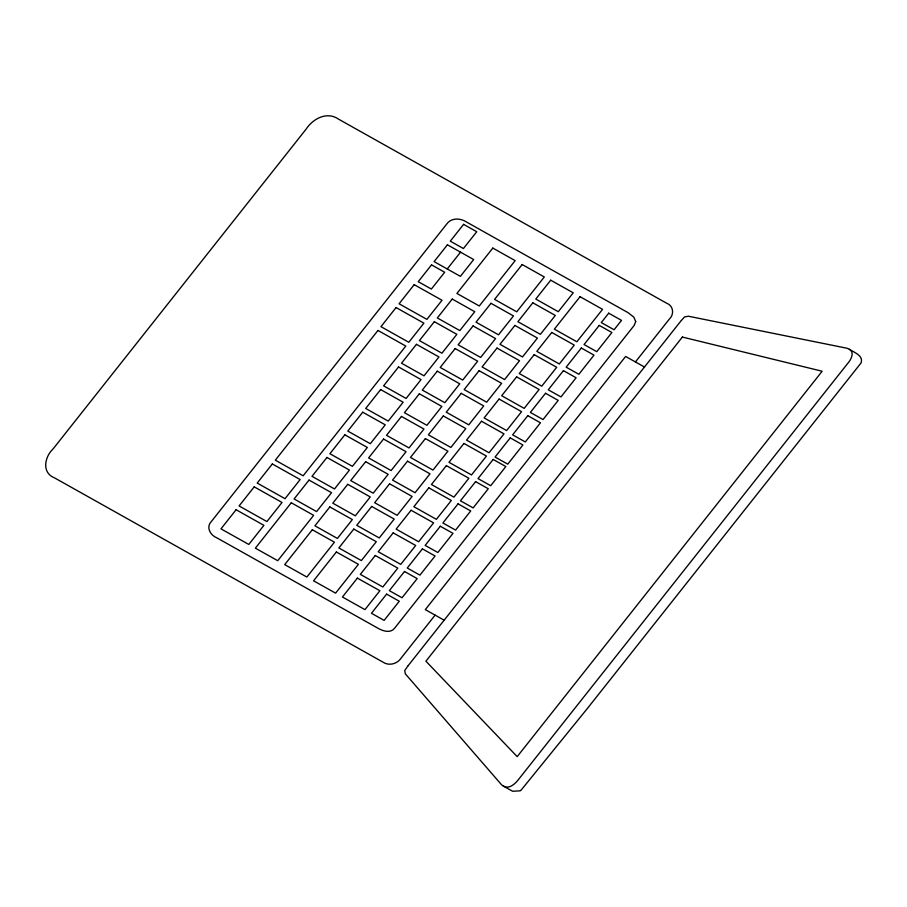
<?xml version="1.0" encoding="UTF-8"?>
<svg xmlns="http://www.w3.org/2000/svg" width="907" height="907" viewBox="0 0 907 907"><rect width="100%" height="100%" fill="white"/><g stroke="black" fill="none" stroke-linecap="round" stroke-linejoin="round"><path stroke-width="1.36" d="M680.681 321.237L684.502 316.962L688.379 316.214L846.616 348.163A9.682 7.313 16.3 0 1 849.031 349.104C853.759 352.301 863.657 355.408 861.117 362.868L587.101 708.821L521.423 789.748A21.349 16.111 16.3 0 1 520.142 790.836L512.591 791.255L503.306 786.052A9.682 7.313 16.3 0 1 501.356 784.532L405.372 673.89L404.737 670.488L408.003 665.863M680.522 321.463L408.093 665.749M447.253 268.982L460.552 252.169M435.099 615.127L401.2 657.983C397.3 663.958 388.922 666.26 382.879 662.076L54.511 477.853C41.416 472.762 44.658 456.743 53.071 448.942L306.169 129.077C312.892 118.738 326.962 111.13 338.402 119.066L666.77 303.289C673.538 305.795 674.377 314.457 669.343 319.094L635.433 361.938M849.394 349.32C854.972 352.517 850.845 359.92 847.648 363.514L518.555 779.43C515.21 783.75 509.541 789.26 503.668 786.256A7.075 5.34 16.3 0 1 503.306 786.052M644.537 367.052L625.637 356.451L425.304 609.629L444.203 620.229M635.705 321.543L634.163 325.443L394.613 628.2C390.339 633.698 382.493 630.943 377.539 627.995L216.603 537.704C210.333 535.266 205.798 527.058 211.331 521.548L446.686 224.097C451.153 217.601 460.405 217.975 466.425 221.966L628.211 312.745L633.834 317.155L635.705 321.543M236.092 509.745L220.979 528.86L248.801 544.461L263.914 525.357L236.092 509.745M254.209 486.855L239.097 505.959L266.919 521.57L282.032 502.467L254.209 486.855M272.327 463.965L257.203 483.068L285.025 498.68L300.149 479.576L272.327 463.965M377.97 330.454L275.32 460.178L303.142 475.79L405.792 346.066L377.97 330.454M396.076 307.564L380.963 326.667L408.785 342.279L423.898 323.164L396.076 307.564M414.193 284.662L399.08 303.777L426.902 319.377L442.015 300.274L414.193 284.662M431.528 264.878L418.229 281.68L431.369 289.05L444.668 272.247L431.528 264.878M447.412 244.799L434.113 261.613L460.393 276.352L473.692 259.549L447.412 244.799M463.59 224.358L450.291 241.171L463.432 248.541L476.731 231.727L463.59 224.358M309.038 480.086L294.095 498.963L316.6 511.593L331.543 492.705L309.038 480.086M326.939 457.457L311.997 476.334L334.502 488.964L349.444 470.087L326.939 457.457M344.841 434.827L329.899 453.715L352.415 466.334L367.346 447.457L344.841 434.827M362.743 412.209L347.8 431.086L370.317 443.716L385.248 424.827L362.743 412.209M380.645 389.579L365.702 408.456L388.219 421.086L403.15 402.209L380.645 389.579M398.547 366.95L383.604 385.838L406.121 398.456L421.052 379.58L398.547 366.95M416.449 344.331L401.518 363.208L424.023 375.838L438.954 356.95L416.449 344.331M434.351 321.702L419.419 340.578L441.924 353.208L456.856 334.332L434.351 321.702M452.253 299.072L437.321 317.96L459.826 330.579L474.758 311.702L452.253 299.072M291.283 502.784L255.377 548.157L277.746 560.707L313.641 515.335L291.283 502.784M492.818 248.076L456.924 293.449L479.281 305.988L515.176 260.626L492.818 248.076M329.842 506.934L314.91 525.811L337.415 538.441L352.358 519.564L329.842 506.934M347.744 484.304L332.812 503.192L355.317 515.811L370.26 496.934L347.744 484.304M365.646 461.686L350.714 480.563L373.219 493.193L388.162 474.316L365.646 461.686M383.548 439.056L368.616 457.933L391.121 470.563L406.064 451.686L383.548 439.056M401.461 416.438L386.518 435.315L409.023 447.945L423.966 429.056L401.461 416.438M419.363 393.808L404.42 412.685L426.925 425.315L441.868 406.438L419.363 393.808M437.265 371.178L422.322 390.067L444.827 402.685L459.77 383.808L437.265 371.178M455.167 348.56L440.224 367.437L462.729 380.067L477.672 361.179L455.167 348.56M473.069 325.93L458.126 344.807L480.631 357.437L495.573 338.56L473.069 325.93M490.97 303.301L476.028 322.189L498.533 334.808L513.475 315.931L490.97 303.301M312.303 529.756L284.719 564.619L306.872 577.045L334.445 542.182L312.303 529.756M522.16 264.538L494.576 299.389L516.729 311.815L544.313 276.964L522.16 264.538M353.798 529.076L338.855 547.953L361.36 560.583L376.303 541.706L353.798 529.076M371.7 506.446L356.757 525.323L379.262 537.953L394.205 519.076L371.7 506.446M389.602 483.816L374.659 502.705L397.164 515.323L412.107 496.446L389.602 483.816M407.504 461.198L392.561 480.075L415.066 492.705L430.009 473.828L407.504 461.198M425.406 438.569L410.463 457.445L432.979 470.075L447.911 451.198L425.406 438.569M443.308 415.95L428.365 434.827L450.881 447.457L465.813 428.569L443.308 415.95M461.21 393.321L446.267 412.197L468.783 424.827L483.714 405.951L461.21 393.321M479.111 370.691L464.169 389.579L486.685 402.198L501.616 383.321L479.111 370.691M497.013 348.073L482.082 366.95L504.587 379.58L519.518 360.691L497.013 348.073M514.915 325.443L499.984 344.32L522.489 356.95L537.42 338.073L514.915 325.443M532.817 302.813L517.886 321.702L540.391 334.32L555.322 315.443L532.817 302.813M550.719 280.195L535.788 299.072L558.293 311.702L573.235 292.814L550.719 280.195M336.384 551.978L313.573 580.797L335.59 593.155L358.401 564.324L336.384 551.978M357.381 578.122L342.438 596.999L364.943 609.629L379.886 590.74L357.381 578.122M375.283 555.492L360.34 574.369L382.845 586.999L397.788 568.122L375.283 555.492M393.185 532.863L378.242 551.751L400.747 564.369L415.689 545.492L393.185 532.863M411.086 510.244L396.144 529.121L418.66 541.751L433.591 522.863L411.086 510.244M428.818 487.83L413.875 506.707L436.392 519.337L451.323 500.46L428.818 487.83M446.38 465.631L431.437 484.519L453.942 497.138L468.885 478.261L446.38 465.631M463.942 443.444L448.999 462.321L471.504 474.951L486.447 456.074L463.942 443.444M481.504 421.245L466.561 440.122L489.066 452.752L504.009 433.875L481.504 421.245M499.065 399.057L484.123 417.934L506.628 430.564L521.57 411.676L499.065 399.057M516.627 376.858L501.684 395.735L524.189 408.365L539.132 389.488L516.627 376.858M534.189 354.66L519.246 373.548L541.751 386.167L556.694 367.29L534.189 354.66M551.751 332.472L536.808 351.349L559.313 363.979L574.256 345.091L551.751 332.472M580.049 296.702L554.37 329.15L576.875 341.78L602.554 309.332L580.049 296.702M386.609 594.119L371.451 613.279L384.126 620.388L399.284 601.228L386.609 594.119M404.511 571.489L389.352 590.65L402.028 597.758L417.186 578.609L404.511 571.489M422.413 548.871L407.254 568.02L419.93 575.14L435.088 555.98L422.413 548.871M440.314 526.241L425.156 545.402L437.843 552.51L452.99 533.361L440.314 526.241M458.046 503.839L442.888 522.988L455.575 530.096L470.722 510.947L458.046 503.839M475.608 481.64L460.45 500.789L473.137 507.909L488.283 488.748L475.608 481.64M493.17 459.441L478.012 478.601L490.687 485.71L505.845 466.561L493.17 459.441M510.233 437.877L495.075 457.037L507.761 464.146L522.908 444.997L510.233 437.877M527.795 415.689L512.636 434.838L525.312 441.947L540.47 422.798L527.795 415.689M545.526 393.275L530.368 412.424L543.044 419.544L558.202 400.384L545.526 393.275M563.428 370.646L548.27 389.806L560.957 396.915L576.104 377.765L563.428 370.646M581.33 348.027L566.172 367.176L578.859 374.285L594.006 355.136L581.33 348.027M599.232 325.398L584.074 344.547L596.761 351.667L611.908 332.506L599.232 325.398M608.71 313.187L601.284 322.575L614.084 329.763L621.522 320.364L608.71 313.187M682.381 337.064L425.916 661.192L517.194 756.642L822.15 371.235L682.381 337.064"/></g></svg>
